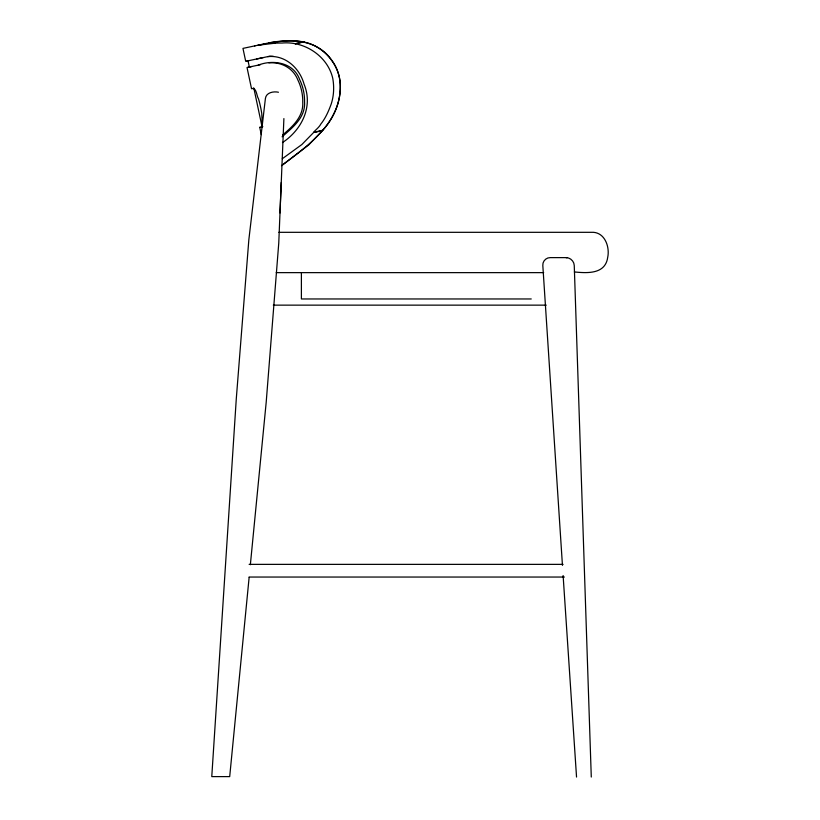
<?xml version="1.0" encoding="UTF-8"?>
<svg xmlns="http://www.w3.org/2000/svg" width="820" height="820" viewBox="0 0 820 820"><rect width="100%" height="100%" fill="white"/><g stroke="black" fill="none" stroke-linecap="round" stroke-linejoin="round"><path stroke-width="1.23" d="M279.989 212.954L283.894 118.572M281.25 182.481L278.759 243.13L266.192 402.333L250.356 564.734M249.126 577.413L229.702 776.612L211.775 776.612L236.273 398.971L248.839 239.778L265.393 98.574C266.069 92.475 273.501 91.153 278.441 92.23M591.281 777.042L574.256 265.547C574.164 261.272 570.31 257.552 566.036 257.623L550.261 257.623C546.069 257.48 542.399 261.365 542.819 265.547L562.448 565.359M249.044 60.598L245.703 61.315L242.966 48.39L268.898 42.876C290.895 38.56 317.166 39.391 331.413 59.798C347.649 81.293 339.787 111.858 322.68 130.308C306.465 135.105 317.606 130.298 320.774 124.127C325.581 118.193 328.635 111.059 331.239 103.935C333.894 95.766 334.273 86.828 332.766 78.402C327.713 56.098 304.456 40.918 282.039 43.04A157.86 40.836 22 0 0 274.761 43.194M314.06 132.051L301.873 144.525L282.305 158.732M282.623 134.951C292.648 126.526 303.646 116.573 302.744 102.141A31.396 19.957 78 0 0 297.906 80.104C293.304 68.111 281.311 61.756 268.898 62.863M261.283 134.603L259.745 127.366L261.703 126.956L262.287 125.88L261.775 113.672A19.813 3.567 78 0 0 258.474 98.8C256.537 96.124 256.701 86.92 251.504 88.601L247.025 67.517L248.173 67.271M282.101 136.807C292.637 127.469 305.624 117.567 304.548 101.752A31.765 20.192 78 0 0 299.71 79.724C293.816 62.545 273.265 59.245 258.29 65.118M282.48 142.577C301.575 129.98 313.404 106.764 304.077 84.183C299.628 67.978 285.165 54.704 267.709 56.641M282.51 164.943C308.607 145.201 340.577 122.836 340.29 86.428C340.556 69.208 329.527 53.443 314.511 45.674C300.479 38.54 283.925 40.867 268.898 42.876M281.496 165.681L308.802 144.853L322.68 130.308L314.101 132.225M246.738 61.09L263.189 57.595M249.536 66.984L260.514 64.647M262.072 126.874L262.677 126.741L262.072 126.874L253.831 88.109M254.589 45.92L255.163 45.797M256.558 59.009L269.8 56.19L273.357 56.354M248.05 67.291L249.957 66.891M250.366 66.799L251.842 66.492M251.504 88.601L252.119 88.478M259.745 127.366L260.36 127.233M264.46 44.147L257.982 45.192L274.823 43.224M278.902 232.316L593.506 232.316C605.17 233.208 609.834 247.25 607.722 257.265C605.437 274.259 587.54 273.275 574.379 271.943M567.03 257.685L565.995 257.623M276.207 272.64L543.68 272.64M531.247 298.962L301.391 298.962L301.391 272.64M273.306 305.142L546.233 305.142M249.126 564.365L563.084 564.365M249.044 577.044L564.365 577.044M253.462 88.191L254.425 88.919M576.542 777.042L563.114 575.537M248.029 60.813L249.352 67.014M303.882 41.871L295.292 43.747L303.882 41.871"/></g></svg>
